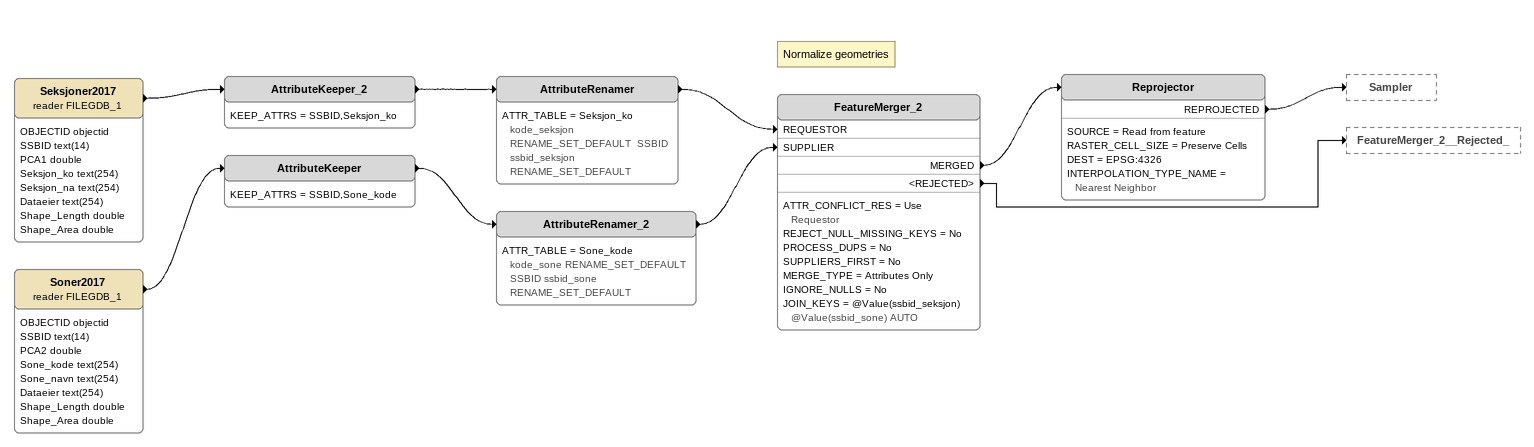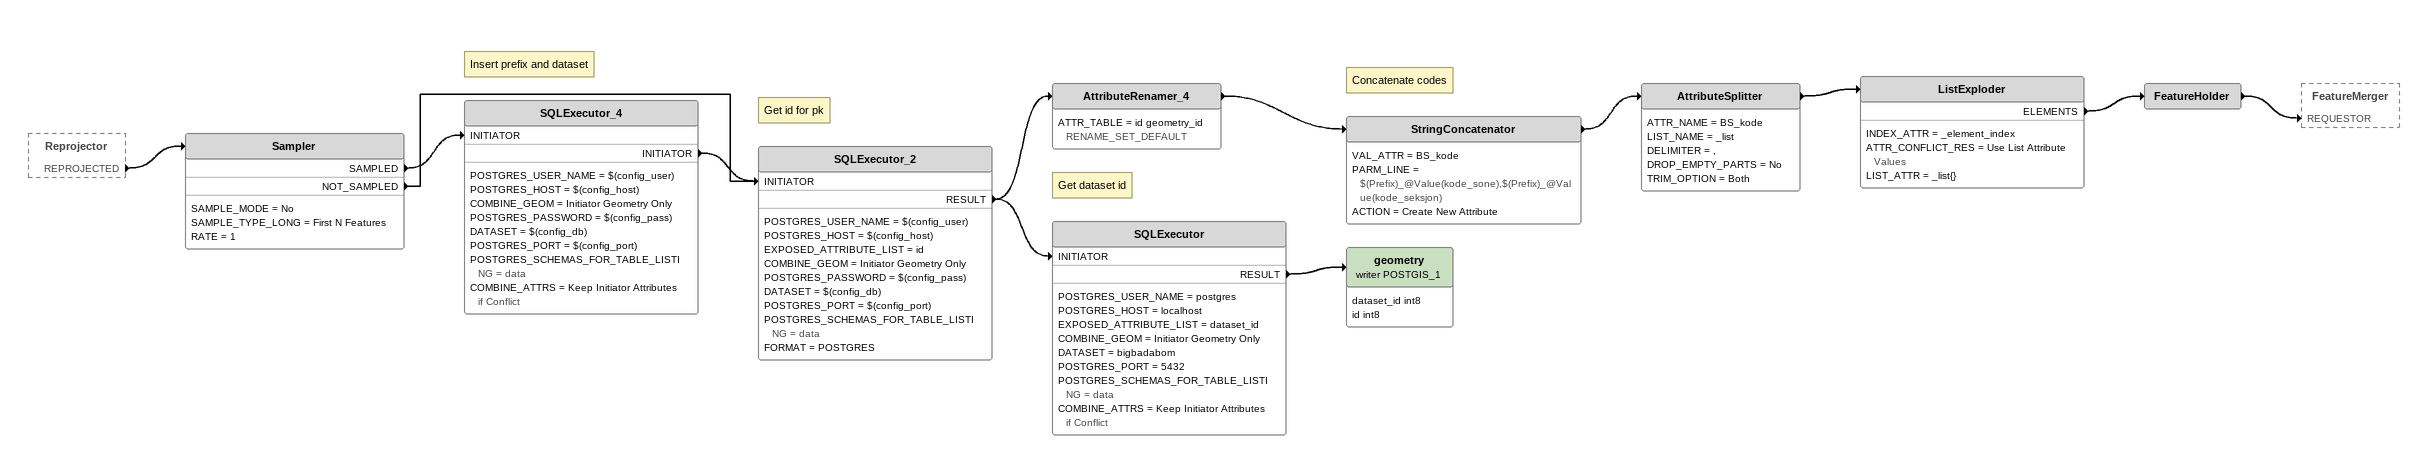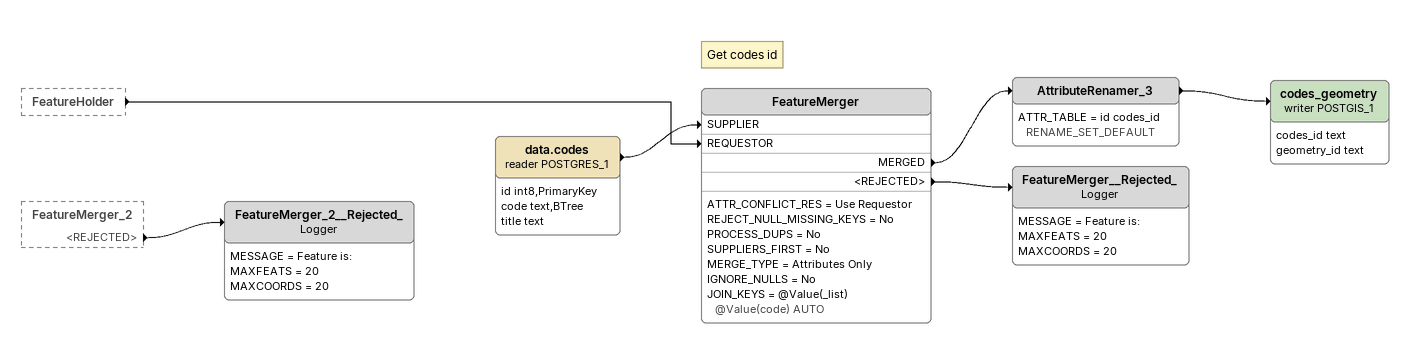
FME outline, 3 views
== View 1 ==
Seksjoner2017 (reader FILEGDB_1)
    attributes: OBJECTID objectid, SSBID text(14), PCA1 double, Seksjon_ko text(254), Seksjon_na text(254), Dataeier text(254), Shape_Length double, Shape_Area double
    -> AttributeKeeper_2
AttributeKeeper_2
    KEEP_ATTRS = SSBID,Seksjon_ko
    -> AttributeRenamer
AttributeRenamer
    ATTR_TABLE = Seksjon_ko kode_seksjon RENAME_SET_DEFAULT  SSBID ssbid_seksjon RENAME_SET_DEFAULT
    -> FeatureMerger_2 [REQUESTOR]
Soner2017 (reader FILEGDB_1)
    attributes: OBJECTID objectid, SSBID text(14), PCA2 double, Sone_kode text(254), Sone_navn text(254), Dataeier text(254), Shape_Length double, Shape_Area double
    -> AttributeKeeper
AttributeKeeper
    KEEP_ATTRS = SSBID,Sone_kode
    -> AttributeRenamer_2
AttributeRenamer_2
    ATTR_TABLE = Sone_kode kode_sone RENAME_SET_DEFAULT  SSBID ssbid_sone RENAME_SET_DEFAULT
    -> FeatureMerger_2 [SUPPLIER]
Note: Normalize geometries
FeatureMerger_2
    ATTR_CONFLICT_RES = Use Requestor
    REJECT_NULL_MISSING_KEYS = No
    PROCESS_DUPS = No
    SUPPLIERS_FIRST = No
    MERGE_TYPE = Attributes Only
    IGNORE_NULLS = No
    JOIN_KEYS = @Value(ssbid_seksjon) @Value(ssbid_sone) AUTO
    MERGED -> Reprojector
    <REJECTED> -> FeatureMerger_2__Rejected_
Reprojector
    SOURCE = Read from feature
    RASTER_CELL_SIZE = Preserve Cells
    DEST = EPSG:4326
    INTERPOLATION_TYPE_NAME = Nearest Neighbor
    REPROJECTED -> Sampler

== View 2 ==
Reprojector [outside]
    REPROJECTED -> Sampler
Sampler
    SAMPLE_MODE = No
    SAMPLE_TYPE_LONG = First N Features
    RATE = 1
    SAMPLED -> SQLExecutor_4 [INITIATOR]
    NOT_SAMPLED -> SQLExecutor_2 [INITIATOR]
Note: Insert prefix and dataset
SQLExecutor_4
    POSTGRES_USER_NAME = $(config_user)
    POSTGRES_HOST = $(config_host)
    COMBINE_GEOM = Initiator Geometry Only
    POSTGRES_PASSWORD = $(config_pass)
    DATASET = $(config_db)
    POSTGRES_PORT = $(config_port)
    POSTGRES_SCHEMAS_FOR_TABLE_LISTING = data
    COMBINE_ATTRS = Keep Initiator Attributes if Conflict
    INITIATOR -> SQLExecutor_2 [INITIATOR]
Note: Get id for pk
SQLExecutor_2
    POSTGRES_USER_NAME = $(config_user)
    POSTGRES_HOST = $(config_host)
    EXPOSED_ATTRIBUTE_LIST = id
    COMBINE_GEOM = Initiator Geometry Only
    POSTGRES_PASSWORD = $(config_pass)
    DATASET = $(config_db)
    POSTGRES_PORT = $(config_port)
    POSTGRES_SCHEMAS_FOR_TABLE_LISTING = data
    FORMAT = POSTGRES
    RESULT -> SQLExecutor [INITIATOR]
    RESULT -> AttributeRenamer_4
AttributeRenamer_4
    ATTR_TABLE = id geometry_id RENAME_SET_DEFAULT
    -> StringConcatenator
Note: Concatenate codes
StringConcatenator
    VAL_ATTR = BS_kode
    PARM_LINE = $(Prefix)_@Value(kode_sone),$(Prefix)_@Value(kode_seksjon)
    ACTION = Create New Attribute
    -> AttributeSplitter
AttributeSplitter
    ATTR_NAME = BS_kode
    LIST_NAME = _list
    DELIMITER = ,
    DROP_EMPTY_PARTS = No
    TRIM_OPTION = Both
    -> ListExploder
ListExploder
    INDEX_ATTR = _element_index
    ATTR_CONFLICT_RES = Use List Attribute Values
    LIST_ATTR = _list{}
    ELEMENTS -> FeatureHolder
FeatureHolder
    -> FeatureMerger [REQUESTOR]
Note: Get dataset id
SQLExecutor
    POSTGRES_USER_NAME = postgres
    POSTGRES_HOST = localhost
    EXPOSED_ATTRIBUTE_LIST = dataset_id
    COMBINE_GEOM = Initiator Geometry Only
    DATASET = bigbadabom
    POSTGRES_PORT = 5432
    POSTGRES_SCHEMAS_FOR_TABLE_LISTING = data
    COMBINE_ATTRS = Keep Initiator Attributes if Conflict
    RESULT -> geometry (writer POSTGIS_1)
geometry (writer POSTGIS_1)
    attributes: dataset_id int8, id int8

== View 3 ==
FeatureHolder [outside]
    -> FeatureMerger [REQUESTOR]
FeatureMerger_2 [outside]
    <REJECTED> -> FeatureMerger_2__Rejected_
FeatureMerger_2__Rejected_: Logger
    MESSAGE = Feature is:
    MAXFEATS = 20
    MAXCOORDS = 20
data.codes (reader POSTGRES_1)
    attributes: id int8,PrimaryKey, code text,BTree, title text
    -> FeatureMerger [SUPPLIER]
Note: Get codes id
FeatureMerger
    ATTR_CONFLICT_RES = Use Requestor
    REJECT_NULL_MISSING_KEYS = No
    PROCESS_DUPS = No
    SUPPLIERS_FIRST = No
    MERGE_TYPE = Attributes Only
    IGNORE_NULLS = No
    JOIN_KEYS = @Value(_list) @Value(code) AUTO
    MERGED -> AttributeRenamer_3
    <REJECTED> -> FeatureMerger__Rejected_
AttributeRenamer_3
    ATTR_TABLE = id codes_id RENAME_SET_DEFAULT
    -> codes_geometry (writer POSTGIS_1)
codes_geometry (writer POSTGIS_1)
    attributes: codes_id text, geometry_id text
FeatureMerger__Rejected_: Logger
    MESSAGE = Feature is:
    MAXFEATS = 20
    MAXCOORDS = 20
